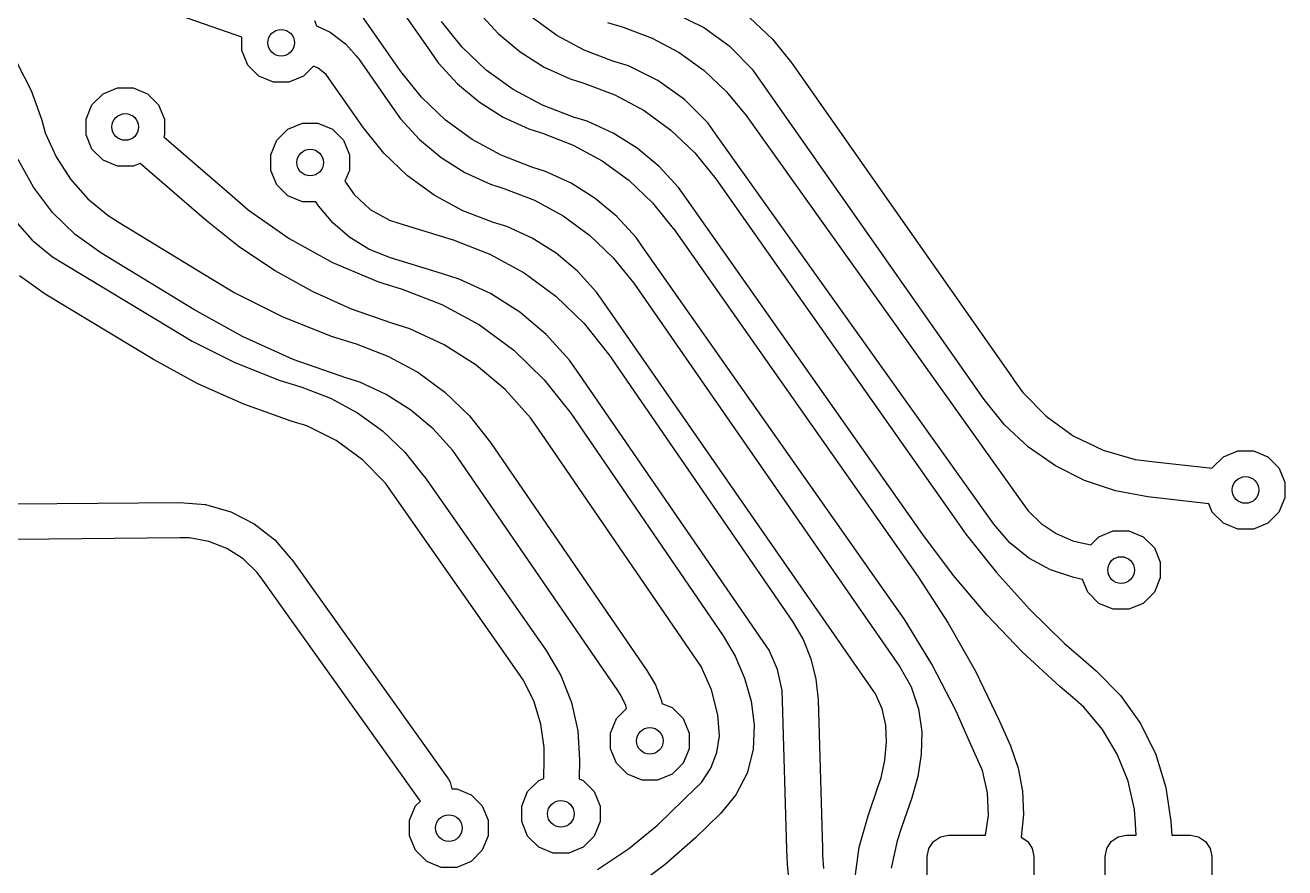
# Model space of a CAD drawing. Extents: x 111.5 to 167.6, y -133.5 to -81.5.
# Drawn here: x 158.75 to 165.83, y -125.62 to -120.88 of the extents above; entities that cross this region are included whole.
import ezdxf

# ---------------------------------------------------------------- set-up
doc = ezdxf.new("R2010")
doc.units = 0
doc.layers.add('BLACK', color=7, linetype='CONTINUOUS')

msp = doc.modelspace()

# ---------------------------------------------------------------- linework, layer by layer
at = {"layer": 'BLACK', "linetype": 'CONTINUOUS'}
for p, q in [((160.436705, -120.190825), (161.024293, -121.030815)), ((160.860409, -121.145454), (160.272821, -120.305465)), ((159.966052, -120.95128), (159.267039, -120.708615)), ((161.297935, -120.813888), (161.406578, -120.931935)), ((162.562563, -120.898641), (162.397422, -120.816771)), ((160.37381, -120.858629), (160.386066, -120.888218)), ((160.386066, -120.888218), (160.461826, -120.923746)), ((161.205121, -121.008325), (161.088642, -120.863562)), ((161.737573, -120.943733), (161.597388, -120.841953)), ((162.0223, -120.869171), (162.11023, -120.895955)), ((162.11023, -120.895955), (162.110233, -120.895956)), ((162.110233, -120.895956), (162.110236, -120.895957)), ((162.110236, -120.895957), (162.272307, -120.957108)), ((162.711878, -121.006711), (162.562563, -120.898641)), ((162.823129, -120.843856), (162.949016, -120.963388)), ((159.966052, -121.027527), (159.966052, -120.95128)), ((160.461826, -120.923746), (160.549115, -120.989703)), ((161.406578, -120.931935), (161.529891, -121.034563)), ((161.890028, -121.026004), (161.737573, -120.943733)), ((162.272307, -120.957108), (162.424986, -121.038933)), ((162.949016, -120.963388), (163.057939, -121.098559)), ((159.999648, -121.108635), (159.966052, -121.027527)), ((160.549115, -120.989703), (160.564726, -121.007677)), ((160.564726, -121.007677), (160.564745, -121.007692)), ((160.564745, -121.007692), (160.607866, -121.057259)), ((161.024293, -121.030815), (161.024381, -121.030971)), ((161.024381, -121.030971), (161.07, -121.096115)), ((161.34032, -121.136947), (161.205121, -121.008325)), ((161.529891, -121.034563), (161.665705, -121.119963)), ((162.052048, -121.087304), (161.890028, -121.026004)), ((162.424986, -121.038933), (162.56565, -121.140027)), ((162.841249, -121.138002), (162.711878, -121.006711)), ((158.700067, -121.09399), (158.781056, -121.251912)), ((160.061726, -121.170713), (159.999648, -121.108635)), ((160.367858, -121.114586), (160.311732, -121.170713)), ((160.394608, -121.125913), (160.367858, -121.114586)), ((160.607866, -121.057259), (160.608103, -121.05741)), ((160.608103, -121.05741), (160.615614, -121.066165)), ((160.615614, -121.066165), (160.620899, -121.07224)), ((160.620899, -121.07224), (160.620855, -121.072271)), ((160.620855, -121.072271), (160.620856, -121.072276)), ((160.620856, -121.072276), (160.620867, -121.072288)), ((160.620867, -121.072288), (160.812893, -121.346498)), ((161.07, -121.096115), (161.177764, -121.213594)), ((161.665705, -121.119963), (161.811628, -121.186633)), ((162.05205, -121.087305), (162.052048, -121.087304)), ((162.05205, -121.087306), (162.05205, -121.087305)), ((162.140238, -121.114057), (162.05205, -121.087306)), ((162.305458, -121.195746), (162.140238, -121.114057)), ((163.057939, -121.098559), (163.057931, -121.098565)), ((163.057931, -121.098565), (164.302891, -122.873124)), ((160.142834, -121.204309), (160.061726, -121.170713)), ((160.311732, -121.170713), (160.230624, -121.204309)), ((160.43991, -121.162554), (160.394608, -121.125913)), ((160.457022, -121.187017), (160.43991, -121.162554)), ((160.457039, -121.187006), (160.457022, -121.187017)), ((160.45704, -121.187006), (160.457039, -121.187006)), ((160.457043, -121.187012), (160.45704, -121.187006)), ((160.649069, -121.461222), (160.457043, -121.187012)), ((160.860397, -121.145467), (160.860411, -121.145457)), ((160.97647, -121.290077), (160.860397, -121.145467)), ((160.86041, -121.145455), (160.860409, -121.145454)), ((160.860411, -121.145457), (160.86041, -121.145455)), ((161.491355, -121.246541), (161.34032, -121.136947)), ((161.811628, -121.186633), (161.888371, -121.209982)), ((162.455126, -121.303312), (162.305458, -121.195746)), ((162.56565, -121.140027), (162.691881, -121.258652)), ((162.894157, -121.213345), (162.841249, -121.138002)), ((158.781056, -121.251912), (158.840451, -121.419158)), ((159.184997, -121.269822), (159.266105, -121.236226)), ((159.266105, -121.236226), (159.353895, -121.236226)), ((159.353895, -121.236226), (159.435003, -121.269822)), ((160.230624, -121.204309), (160.142834, -121.204309)), ((161.177764, -121.213594), (161.30004, -121.315883)), ((161.655568, -121.335177), (161.491355, -121.246541)), ((161.888371, -121.209982), (161.888377, -121.209986)), ((161.888377, -121.209986), (162.06289, -121.276048)), ((162.691881, -121.258652), (162.801166, -121.392351)), ((162.894205, -121.213429), (162.894157, -121.213345)), ((164.139165, -122.987988), (162.894205, -121.213429)), ((159.089323, -121.413008), (159.122919, -121.3319)), ((159.122919, -121.3319), (159.184997, -121.269822)), ((159.435003, -121.269822), (159.497081, -121.3319)), ((159.497081, -121.3319), (159.530677, -121.413008)), ((161.110549, -121.418169), (160.97647, -121.290077)), ((161.30004, -121.315883), (161.434703, -121.401208)), ((161.830069, -121.401296), (161.655568, -121.335177)), ((162.06289, -121.276048), (162.227176, -121.364563)), ((162.585227, -121.433867), (162.455126, -121.303312)), ((160.812893, -121.346498), (160.812894, -121.346499)), ((160.812894, -121.346499), (160.812899, -121.346495)), ((160.812899, -121.346495), (160.858159, -121.411217)), ((161.434703, -121.401208), (161.579415, -121.468087)), ((161.830073, -121.401296), (161.830069, -121.401296)), ((161.830076, -121.401298), (161.830073, -121.401296)), ((161.830076, -121.401299), (161.830076, -121.401298)), ((161.906872, -121.424638), (161.830076, -121.401299)), ((162.227176, -121.364563), (162.378348, -121.473976)), ((162.801166, -121.392351), (162.801523, -121.392759)), ((162.801523, -121.392759), (164.357317, -123.573423)), ((158.840451, -121.419158), (158.840436, -121.419163)), ((158.840436, -121.419163), (158.840436, -121.419215)), ((158.840436, -121.419215), (158.860502, -121.490341)), ((159.089323, -121.500798), (159.089323, -121.413008)), ((159.530677, -121.413008), (159.530677, -121.500798)), ((160.162919, -121.5319), (160.224997, -121.469822)), ((160.224997, -121.469822), (160.306105, -121.436226)), ((160.306105, -121.436226), (160.393895, -121.436226)), ((160.393895, -121.436226), (160.475003, -121.469822)), ((160.475003, -121.469822), (160.537081, -121.5319)), ((160.649183, -121.461355), (160.649069, -121.461222)), ((160.764392, -121.604672), (160.649183, -121.461355)), ((160.858159, -121.411217), (160.965048, -121.527511)), ((161.260306, -121.527521), (161.110549, -121.418169)), ((161.579415, -121.468087), (161.655529, -121.491759)), ((162.052919, -121.491272), (161.906872, -121.424638)), ((162.378348, -121.473976), (162.513766, -121.602375)), ((162.638697, -121.508925), (162.585227, -121.433867)), ((158.860502, -121.490341), (158.921438, -121.62511)), ((159.122919, -121.581906), (159.089323, -121.500798)), ((159.530677, -121.500798), (159.526178, -121.511657)), ((159.526178, -121.511657), (159.895675, -121.831221)), ((160.129323, -121.613008), (160.162919, -121.5319)), ((160.537081, -121.5319), (160.570677, -121.613008)), ((160.965048, -121.527511), (161.086353, -121.628678)), ((161.42314, -121.616232), (161.260306, -121.527521)), ((161.655529, -121.491759), (161.65553, -121.491759)), ((161.65553, -121.491759), (161.655532, -121.49176)), ((161.655532, -121.49176), (161.82863, -121.558254)), ((162.1889, -121.576589), (162.052919, -121.491272)), ((162.63871, -121.508915), (162.638697, -121.508925)), ((162.638711, -121.508917), (162.63871, -121.508915)), ((164.194506, -123.689581), (162.638711, -121.508917)), ((159.184997, -121.643984), (159.122919, -121.581906)), ((160.129323, -121.700798), (160.129323, -121.613008)), ((160.570677, -121.613008), (160.570677, -121.700798)), ((160.897637, -121.731649), (160.764392, -121.604672)), ((161.596217, -121.682761), (161.42314, -121.616232)), ((161.82863, -121.558254), (161.991528, -121.646846)), ((162.312436, -121.6791), (162.1889, -121.576589)), ((162.513766, -121.602375), (162.631062, -121.747517)), ((158.793706, -121.795859), (158.708729, -121.640126)), ((158.921438, -121.62511), (159.001795, -121.749282)), ((159.266105, -121.67758), (159.184997, -121.643984)), ((159.353895, -121.67758), (159.266105, -121.67758)), ((159.393378, -121.661225), (159.353895, -121.67758)), ((159.764844, -121.982494), (159.393378, -121.661225)), ((161.086353, -121.628678), (161.219949, -121.712948)), ((161.596222, -121.682764), (161.596217, -121.682761)), ((161.672389, -121.706434), (161.596222, -121.682764)), ((161.991528, -121.646846), (162.141419, -121.756011)), ((162.42137, -121.797012), (162.312436, -121.6791)), ((159.001795, -121.749282), (159.099775, -121.860077)), ((160.162919, -121.781906), (160.129323, -121.700798)), ((160.570677, -121.700798), (160.545257, -121.762166)), ((160.545257, -121.762166), (160.561415, -121.785349)), ((161.046476, -121.839928), (160.897637, -121.731649)), ((161.219949, -121.712948), (161.3635, -121.778847)), ((161.817224, -121.773286), (161.672389, -121.706434)), ((162.141419, -121.756011), (162.275721, -121.883869)), ((162.631062, -121.747517), (162.631027, -121.747542)), ((162.631027, -121.747542), (162.63103, -121.747546)), ((162.63103, -121.747546), (163.958307, -123.632582)), ((158.900961, -121.937173), (158.793706, -121.795859)), ((159.895675, -121.831221), (159.895719, -121.831268)), ((159.895719, -121.831268), (160.001511, -121.922688)), ((160.224997, -121.843984), (160.162919, -121.781906)), ((160.561415, -121.785349), (160.56145, -121.785412)), ((160.56145, -121.785412), (160.596692, -121.836175)), ((161.3635, -121.778847), (161.439012, -121.801986)), ((161.439012, -121.801986), (161.439014, -121.801987)), ((161.439014, -121.801987), (161.610973, -121.867604)), ((161.952056, -121.858532), (161.817224, -121.773286)), ((162.467281, -121.862304), (162.42137, -121.797012)), ((159.099775, -121.860077), (159.213186, -121.955018)), ((160.306105, -121.87758), (160.224997, -121.843984)), ((160.381913, -121.87758), (160.306105, -121.87758)), ((160.397333, -121.899705), (160.381913, -121.87758)), ((160.397328, -121.89971), (160.397334, -121.899706)), ((160.477281, -121.996293), (160.397328, -121.89971)), ((160.397334, -121.899706), (160.397333, -121.899705)), ((160.596692, -121.836175), (160.687956, -121.919729)), ((161.208305, -121.927614), (161.046476, -121.839928)), ((161.610973, -121.867604), (161.772704, -121.955471)), ((162.074561, -121.960703), (161.952056, -121.858532)), ((162.275721, -121.883869), (162.391614, -122.027588)), ((162.4675, -121.86269), (162.467281, -121.862304)), ((163.794779, -123.747728), (162.4675, -121.86269)), ((159.028097, -122.060908), (158.900961, -121.937173)), ((159.213186, -121.955018), (159.276336, -121.993503)), ((160.001511, -121.922688), (160.230943, -122.082783)), ((160.687956, -121.919729), (160.795304, -121.981267)), ((161.380292, -121.993172), (161.208305, -121.927614)), ((161.772704, -121.955471), (161.921339, -122.064032)), ((162.182629, -122.07804), (162.074561, -121.960703)), ((158.689019, -121.98199), (158.786872, -122.092272)), ((159.276336, -121.993503), (159.276337, -121.993504)), ((159.276337, -121.993504), (159.276338, -121.993505)), ((159.276338, -121.993505), (159.799015, -122.312011)), ((159.764841, -121.982499), (159.764844, -121.982494)), ((159.952854, -122.131923), (159.764841, -121.982499)), ((160.572061, -122.078375), (160.477281, -121.996293)), ((160.795304, -121.981267), (160.854447, -121.999426)), ((160.854447, -121.999426), (160.854447, -121.999427)), ((160.854447, -121.999427), (160.854449, -121.999428)), ((160.854449, -121.999428), (160.854451, -121.999429)), ((160.854451, -121.999429), (161.153905, -122.091987)), ((161.380293, -121.993172), (161.380292, -121.993172)), ((161.380295, -121.993173), (161.380293, -121.993172)), ((161.455726, -122.016315), (161.380295, -121.993173)), ((161.599089, -122.082256), (161.455726, -122.016315)), ((162.391614, -122.027588), (162.392138, -122.028197)), ((162.392138, -122.028197), (163.767992, -123.984312)), ((158.786872, -122.092272), (158.900225, -122.186552)), ((159.172231, -122.164268), (159.028097, -122.060908)), ((160.230943, -122.082783), (160.47573, -122.21824)), ((160.679075, -122.14371), (160.572061, -122.078375)), ((161.153905, -122.091987), (161.153907, -122.091987)), ((161.153907, -122.091987), (161.153908, -122.091988)), ((161.153908, -122.091988), (161.360208, -122.171197)), ((161.732429, -122.166646), (161.599089, -122.082256)), ((161.921339, -122.064032), (162.054246, -122.191364)), ((162.228527, -122.14327), (162.182629, -122.07804)), ((158.900225, -122.186552), (158.963325, -122.224666)), ((159.172264, -122.164293), (159.172231, -122.164268)), ((159.172266, -122.164294), (159.172264, -122.164293)), ((159.172266, -122.164295), (159.172266, -122.164294)), ((159.172268, -122.164295), (159.172266, -122.164295)), ((159.694941, -122.482799), (159.172268, -122.164295)), ((160.152615, -122.265234), (159.952854, -122.131923)), ((160.795334, -122.190485), (160.679075, -122.14371)), ((161.360208, -122.171197), (161.55412, -122.277178)), ((161.853385, -122.26799), (161.732429, -122.166646)), ((162.228548, -122.143256), (162.228527, -122.14327)), ((162.22855, -122.143259), (162.228548, -122.143256)), ((163.604404, -124.099373), (162.22855, -122.143259)), ((158.963325, -122.224666), (158.963326, -122.224667)), ((158.963326, -122.224667), (159.572475, -122.591917)), ((160.47573, -122.21824), (160.733238, -122.327599)), ((160.795391, -122.190509), (160.795334, -122.190485)), ((160.795395, -122.19051), (160.795391, -122.190509)), ((160.795395, -122.190511), (160.795395, -122.19051)), ((160.795397, -122.190511), (160.795395, -122.190511)), ((161.094842, -122.283066), (160.795397, -122.190511)), ((162.054246, -122.191364), (162.169072, -122.335213)), ((158.860061, -122.395946), (158.715617, -122.293224)), ((159.799015, -122.312011), (159.799019, -122.312014)), ((159.799019, -122.312014), (159.925881, -122.389275)), ((160.362747, -122.381513), (160.152615, -122.265234)), ((160.733238, -122.327599), (160.866947, -122.368694)), ((161.094842, -122.283067), (161.094842, -122.283066)), ((161.187861, -122.311816), (161.094842, -122.283067)), ((161.364579, -122.393589), (161.187861, -122.311816)), ((161.55412, -122.277178), (161.732188, -122.408042)), ((161.959817, -122.384495), (161.853385, -122.26799)), ((158.860062, -122.395946), (158.860061, -122.395946)), ((159.469212, -122.763197), (158.860062, -122.395946)), ((159.925881, -122.389275), (160.191543, -122.522252)), ((160.581802, -122.479959), (160.362747, -122.381513)), ((160.866947, -122.368694), (160.866949, -122.368695)), ((160.866949, -122.368695), (160.86695, -122.368696)), ((160.86695, -122.368696), (161.090812, -122.454238)), ((161.528831, -122.498171), (161.364579, -122.393589)), ((162.004708, -122.449162), (161.959817, -122.384495)), ((162.169072, -122.335213), (162.169058, -122.335222)), ((162.169058, -122.335222), (162.169059, -122.335224)), ((162.169059, -122.335224), (163.666065, -124.490479)), ((161.090812, -122.454238), (161.301192, -122.569008)), ((161.732188, -122.408042), (161.891241, -122.561457)), ((162.004795, -122.449318), (162.004708, -122.449162)), ((163.501798, -124.604569), (162.004795, -122.449318)), ((159.694941, -122.4828), (159.694941, -122.482799)), ((159.969173, -122.634644), (159.694941, -122.4828)), ((160.191543, -122.522252), (160.467336, -122.632693)), ((160.808265, -122.559892), (160.581802, -122.479959)), ((161.677691, -122.623698), (161.528831, -122.498171)), ((159.572475, -122.591917), (159.572481, -122.591922)), ((159.572481, -122.591922), (159.687036, -122.660947)), ((160.808267, -122.559893), (160.808265, -122.559892)), ((160.910194, -122.591217), (160.808267, -122.559893)), ((161.103848, -122.680547), (160.910194, -122.591217)), ((161.301192, -122.569008), (161.494296, -122.710934)), ((161.891241, -122.561457), (162.027824, -122.733909)), ((159.687036, -122.660947), (159.926556, -122.780063)), ((160.255075, -122.763175), (159.969173, -122.634644)), ((160.467336, -122.632693), (160.609333, -122.676301)), ((160.609333, -122.676301), (160.609332, -122.676301)), ((160.609332, -122.676301), (160.609333, -122.676302)), ((160.609333, -122.676302), (160.609332, -122.676302)), ((160.609332, -122.676302), (160.609336, -122.676304)), ((160.609336, -122.676304), (160.787218, -122.744232)), ((161.283785, -122.795023), (161.103848, -122.680547)), ((161.808505, -122.767933), (161.677691, -122.623698)), ((160.787218, -122.744232), (160.954419, -122.835346)), ((161.494296, -122.710934), (161.666639, -122.877457)), ((162.027824, -122.733909), (162.028466, -122.734669)), ((162.028466, -122.734669), (163.06178, -124.235095)), ((159.469212, -122.763198), (159.469212, -122.763197)), ((159.717725, -122.899612), (159.469212, -122.763198)), ((159.926556, -122.780063), (160.174932, -122.879396)), ((160.550665, -122.867503), (160.255075, -122.763175)), ((161.446758, -122.932578), (161.283785, -122.795023)), ((161.863721, -122.848122), (161.808505, -122.767933)), ((160.174932, -122.879396), (160.302724, -122.918876)), ((160.550667, -122.867504), (160.550665, -122.867503)), ((160.550667, -122.867505), (160.550667, -122.867504)), ((160.62904, -122.891572), (160.550667, -122.867505)), ((160.777954, -122.960204), (160.62904, -122.891572)), ((160.954419, -122.835346), (161.107931, -122.948004)), ((161.666639, -122.877457), (161.814887, -123.065287)), ((161.863746, -122.848104), (161.863721, -122.848122)), ((161.863748, -122.848107), (161.863746, -122.848104)), ((162.897062, -124.348533), (161.863748, -122.848107)), ((164.302891, -122.873124), (164.302984, -122.873289)), ((164.302984, -122.873289), (164.356649, -122.949835)), ((159.976465, -123.015459), (159.717725, -122.899612)), ((160.302724, -122.918876), (160.302725, -122.918877)), ((160.302725, -122.918877), (160.464392, -122.980735)), ((160.916351, -123.048137), (160.777954, -122.960204)), ((161.107931, -122.948004), (161.244994, -123.080184)), ((161.589829, -123.090731), (161.446758, -122.932578)), ((164.356649, -122.949835), (164.488531, -123.082894)), ((160.24373, -123.109977), (159.976465, -123.015459)), ((160.464392, -122.980735), (160.616507, -123.063341)), ((164.13915, -122.987998), (164.139165, -122.987988)), ((164.255037, -123.130645), (164.13915, -122.987998)), ((160.616507, -123.063341), (160.756421, -123.165257)), ((161.041742, -123.153792), (160.916351, -123.048137)), ((161.244994, -123.080184), (161.363145, -123.22951)), ((161.650154, -123.178659), (161.589829, -123.090731)), ((161.814887, -123.065287), (161.815121, -123.065565)), ((161.815121, -123.065565), (162.672133, -124.315644)), ((164.488531, -123.082894), (164.640934, -123.191848)), ((160.243733, -123.109979), (160.24373, -123.109977)), ((160.331613, -123.137094), (160.243733, -123.109979)), ((160.496062, -123.219489), (160.331613, -123.137094)), ((160.756421, -123.165257), (160.881698, -123.284707)), ((161.151874, -123.275269), (161.041742, -123.153792)), ((161.650162, -123.178653), (161.650154, -123.178659)), ((161.650163, -123.178655), (161.650162, -123.178653)), ((162.507174, -124.428731), (161.650163, -123.178655)), ((164.389819, -123.255592), (164.255037, -123.130645)), ((160.644737, -123.327786), (160.496062, -123.219489)), ((161.363145, -123.22951), (162.243889, -124.510592)), ((164.640934, -123.191848), (164.809506, -123.273586)), ((160.881698, -123.284707), (160.989783, -123.41915)), ((161.198337, -123.342816), (161.151874, -123.275269)), ((164.540822, -123.360359), (164.389819, -123.255592)), ((164.809506, -123.273586), (164.989435, -123.325773)), ((165.422919, -123.3719), (165.484997, -123.309822)), ((165.484997, -123.309822), (165.566105, -123.276226)), ((165.566105, -123.276226), (165.653895, -123.276226)), ((165.653895, -123.276226), (165.735003, -123.309822)), ((165.735003, -123.309822), (165.797081, -123.3719)), ((160.773596, -123.459041), (160.644737, -123.327786)), ((162.079082, -124.623899), (161.198337, -123.342816)), ((164.705048, -123.442869), (164.540822, -123.360359)), ((164.989435, -123.325773), (165.082511, -123.336316)), ((165.082511, -123.336316), (165.082515, -123.336317)), ((165.082515, -123.336317), (165.421692, -123.37486)), ((165.421692, -123.37486), (165.422919, -123.3719)), ((165.797081, -123.3719), (165.830677, -123.453008)), ((160.826356, -123.53437), (160.773596, -123.459041)), ((160.989783, -123.41915), (160.99017, -123.4196)), ((160.99017, -123.4196), (161.676862, -124.399697)), ((164.879238, -123.501483), (164.705048, -123.442869)), ((165.830677, -123.453008), (165.830677, -123.540798)), ((165.059872, -123.535026), (164.879238, -123.501483)), ((158.696662, -123.575032), (159.615136, -123.566322)), ((159.615136, -123.566322), (159.615138, -123.566322)), ((159.615138, -123.566322), (159.615139, -123.566322)), ((159.615139, -123.566322), (159.615495, -123.566353)), ((159.615495, -123.566353), (159.761829, -123.579062)), ((159.761829, -123.579062), (159.903386, -123.619581)), ((160.826371, -123.53436), (160.826356, -123.53437)), ((160.826372, -123.534362), (160.826371, -123.53436)), ((161.513064, -124.514459), (160.826372, -123.534362)), ((164.357317, -123.573423), (164.357318, -123.573425)), ((164.357318, -123.573425), (164.357319, -123.573424)), ((164.357319, -123.573424), (164.386929, -123.614833)), ((165.059933, -123.535039), (165.059872, -123.535026)), ((165.403089, -123.574034), (165.059933, -123.535039)), ((165.422919, -123.621906), (165.403089, -123.574034)), ((165.830677, -123.540798), (165.797081, -123.621906)), ((159.903386, -123.619581), (160.0346, -123.686389)), ((163.958307, -123.632582), (163.958309, -123.632584)), ((163.958309, -123.632584), (163.958308, -123.632584)), ((163.958308, -123.632584), (163.958309, -123.632585)), ((163.958309, -123.632585), (163.958317, -123.632599)), ((163.958317, -123.632599), (164.037792, -123.745502)), ((164.386929, -123.614833), (164.460064, -123.685664)), ((165.484997, -123.683984), (165.422919, -123.621906)), ((165.797081, -123.621906), (165.735003, -123.683984)), ((160.0346, -123.686389), (160.150638, -123.777028)), ((164.037792, -123.745502), (164.210206, -123.961245)), ((164.194622, -123.689714), (164.194506, -123.689581)), ((164.284318, -123.793954), (164.194622, -123.689714)), ((164.460064, -123.685664), (164.544795, -123.742111)), ((164.544795, -123.742111), (164.638332, -123.782316)), ((164.784997, -123.759822), (164.866105, -123.726226)), ((164.866105, -123.726226), (164.953895, -123.726226)), ((164.953895, -123.726226), (165.035003, -123.759822)), ((165.566105, -123.71758), (165.484997, -123.683984)), ((165.653895, -123.71758), (165.566105, -123.71758)), ((165.735003, -123.683984), (165.653895, -123.71758)), ((159.617033, -123.766314), (158.698214, -123.775028)), ((159.671711, -123.765845), (159.617033, -123.766313)), ((159.617033, -123.766313), (159.617033, -123.766314)), ((159.779255, -123.785715), (159.671711, -123.765845)), ((159.881024, -123.825758), (159.779255, -123.785715)), ((160.150638, -123.777028), (160.238118, -123.877674)), ((163.794778, -123.747729), (163.794779, -123.747728)), ((163.967775, -123.978222), (163.794778, -123.747729)), ((164.391513, -123.88038), (164.284318, -123.793954)), ((164.638332, -123.782316), (164.687952, -123.793689)), ((164.687952, -123.793689), (164.687954, -123.79369)), ((164.687954, -123.79369), (164.739395, -123.805423)), ((164.739395, -123.805423), (164.784997, -123.759822)), ((165.035003, -123.759822), (165.097081, -123.8219)), ((159.973272, -123.884501), (159.881024, -123.825758)), ((160.052603, -123.95978), (159.973272, -123.884501)), ((160.238118, -123.877674), (160.247251, -123.888138)), ((164.512563, -123.94601), (164.391513, -123.88038)), ((165.097081, -123.8219), (165.130677, -123.903008)), ((160.247251, -123.888138), (160.247254, -123.888142)), ((160.247254, -123.888142), (160.247255, -123.888142)), ((160.247255, -123.888142), (160.247256, -123.888145)), ((160.247256, -123.888145), (161.127626, -125.122632)), ((164.643438, -123.988668), (164.512563, -123.94601)), ((165.130677, -123.903008), (165.130677, -123.990798)), ((160.084389, -124.004275), (160.052603, -123.95978)), ((160.084413, -124.004258), (160.084389, -124.004275)), ((160.084416, -124.00426), (160.084413, -124.004258)), ((160.084417, -124.004262), (160.084416, -124.00426)), ((160.964792, -125.238756), (160.084417, -124.004262)), ((163.767992, -123.984312), (163.768002, -123.98433)), ((163.768002, -123.98433), (163.938538, -124.244676)), ((164.154447, -124.197786), (163.967775, -123.978222)), ((164.210206, -123.961245), (164.3954, -124.166123)), ((164.643479, -123.988682), (164.643438, -123.988668)), ((164.64348, -123.988682), (164.643479, -123.988682)), ((164.643482, -123.988682), (164.64348, -123.988683)), ((164.64348, -123.988683), (164.64348, -123.988682)), ((164.693138, -124.000008), (164.643482, -123.988682)), ((164.722919, -124.071906), (164.693138, -124.000008)), ((165.130677, -123.990798), (165.097081, -124.071906)), ((163.604403, -124.099374), (163.604404, -124.099373)), ((163.690178, -124.221323), (163.604403, -124.099374)), ((164.784997, -124.133984), (164.722919, -124.071906)), ((165.097081, -124.071906), (165.035003, -124.133984)), ((164.3954, -124.166123), (164.592691, -124.359379)), ((164.866105, -124.16758), (164.784997, -124.133984)), ((164.953895, -124.16758), (164.866105, -124.16758)), ((165.035003, -124.133984), (164.953895, -124.16758)), ((163.06178, -124.235095), (163.061795, -124.235123)), ((163.061795, -124.235123), (163.121372, -124.336484)), ((163.845232, -124.476025), (163.690178, -124.221323)), ((164.354105, -124.405613), (164.154447, -124.197786)), ((163.938538, -124.244676), (164.091506, -124.515742)), ((162.672133, -124.315644), (162.672135, -124.315646)), ((162.672135, -124.315646), (162.672135, -124.315647)), ((162.672135, -124.315647), (162.740583, -124.431246)), ((162.897063, -124.348534), (162.897062, -124.348533)), ((162.930803, -124.397571), (162.897062, -124.348534)), ((162.897062, -124.348534), (162.897063, -124.348534)), ((163.121372, -124.336484), (163.165858, -124.445352)), ((164.592691, -124.359379), (164.697033, -124.449826)), ((161.676862, -124.399697), (161.676879, -124.399728)), ((161.676879, -124.399728), (161.759648, -124.540111)), ((162.507175, -124.428732), (162.507174, -124.428731)), ((162.54788, -124.488261), (162.507175, -124.428732)), ((162.740583, -124.431246), (162.793134, -124.554886)), ((162.978456, -124.506664), (162.930803, -124.397571)), ((163.165858, -124.445352), (163.194324, -124.559461)), ((164.566004, -124.600927), (164.354105, -124.405613)), ((164.697033, -124.449826), (164.697032, -124.449827)), ((164.697032, -124.449827), (164.769683, -124.51282)), ((161.513066, -124.514461), (161.513064, -124.514459)), ((161.513065, -124.514462), (161.513066, -124.514461)), ((161.550962, -124.568537), (161.513065, -124.514462)), ((162.243889, -124.510592), (162.243891, -124.510594)), ((162.243891, -124.510594), (162.243891, -124.510595)), ((162.243891, -124.510595), (162.291268, -124.592836)), ((162.607221, -124.619721), (162.54788, -124.488261)), ((163.004501, -124.622828), (162.978456, -124.506664)), ((163.666065, -124.490479), (163.666148, -124.490628)), ((163.666148, -124.490628), (163.729939, -124.604028)), ((163.983114, -124.740418), (163.845232, -124.476025)), ((164.091506, -124.515742), (164.22621, -124.796292)), ((164.769683, -124.51282), (164.769684, -124.512821)), ((164.769684, -124.512821), (164.905782, -124.651164)), ((161.608916, -124.687208), (161.550962, -124.568537)), ((161.759648, -124.540111), (161.81948, -124.691738)), ((162.291268, -124.592836), (162.325, -124.681551)), ((162.793134, -124.554886), (162.828864, -124.684391)), ((163.194324, -124.559461), (163.206179, -124.676424)), ((162.079083, -124.623902), (162.079082, -124.623899)), ((162.097035, -124.649962), (162.079083, -124.623902)), ((162.124165, -124.707144), (162.097035, -124.649962)), ((162.642496, -124.759572), (162.607221, -124.619721)), ((163.00627, -124.682325), (163.004501, -124.622828)), ((163.501799, -124.60457), (163.501798, -124.604569)), ((163.528318, -124.642706), (163.501799, -124.60457)), ((163.566009, -124.727617), (163.528318, -124.642706)), ((163.729939, -124.604028), (163.771306, -124.727564)), ((164.566012, -124.600935), (164.566004, -124.600927)), ((164.638664, -124.66393), (164.566012, -124.600935)), ((164.638668, -124.663933), (164.638664, -124.66393)), ((164.700163, -124.717331), (164.638668, -124.663933)), ((164.905782, -124.651164), (165.018331, -124.809258)), ((161.647615, -124.813476), (161.608916, -124.687208)), ((161.81948, -124.691738), (161.854885, -124.850851)), ((162.072919, -124.7819), (162.129472, -124.725346)), ((162.129472, -124.725346), (162.124165, -124.707144)), ((162.325, -124.681551), (162.328036, -124.696225)), ((162.328036, -124.696225), (162.385003, -124.719822)), ((162.385003, -124.719822), (162.447081, -124.7819)), ((162.828864, -124.684391), (162.847131, -124.817387)), ((163.006271, -124.682325), (163.00627, -124.682325)), ((163.006271, -124.682326), (163.006271, -124.682325)), ((163.030748, -125.517258), (163.006271, -124.682326)), ((163.206179, -124.676424), (163.206185, -124.676466)), ((163.206185, -124.676466), (163.230662, -125.511397)), ((163.587051, -124.818102), (163.566009, -124.727617)), ((163.771306, -124.727564), (163.788681, -124.856599)), ((164.804844, -124.842132), (164.700163, -124.717331)), ((162.039323, -124.863008), (162.072919, -124.7819)), ((162.447081, -124.7819), (162.480677, -124.863008)), ((162.647637, -124.831505), (162.642496, -124.759572)), ((164.043167, -124.876882), (163.983114, -124.740418)), ((164.22621, -124.796292), (164.226227, -124.796322)), ((164.226227, -124.796322), (164.28729, -124.935076)), ((161.66611, -124.944241), (161.647615, -124.813476)), ((161.854885, -124.850851), (161.864994, -125.013542)), ((162.039323, -124.950798), (162.039323, -124.863008)), ((162.480677, -124.863008), (162.480677, -124.950798)), ((162.637013, -124.972452), (162.65095, -124.878759)), ((162.647655, -124.831503), (162.647637, -124.831505)), ((162.647656, -124.831508), (162.647655, -124.831503)), ((162.65095, -124.878759), (162.647655, -124.831512)), ((162.647655, -124.831512), (162.647656, -124.831512)), ((162.647656, -124.831512), (162.647656, -124.831508)), ((162.847161, -124.817493), (162.841834, -124.955036)), ((162.847131, -124.817387), (162.847162, -124.817476)), ((162.847162, -124.817476), (162.847161, -124.817485)), ((162.847161, -124.817485), (162.847163, -124.817485)), ((162.847163, -124.817485), (162.847161, -124.817493)), ((163.588846, -124.864518), (163.587051, -124.818102)), ((163.588858, -124.864517), (163.588846, -124.864518)), ((163.590867, -124.914974), (163.588857, -124.864522)), ((163.588857, -124.864522), (163.588858, -124.864522)), ((163.588858, -124.864519), (163.588858, -124.864517)), ((163.588858, -124.864522), (163.588858, -124.864519)), ((163.788702, -124.856682), (163.78581, -124.982321)), ((163.788681, -124.856599), (163.788704, -124.856672)), ((163.788704, -124.856677), (163.788702, -124.856682)), ((163.788704, -124.856672), (163.788703, -124.856672)), ((163.788703, -124.856672), (163.788703, -124.856677)), ((163.788703, -124.856677), (163.788704, -124.856677)), ((164.043169, -124.876881), (164.043167, -124.876882)), ((164.043169, -124.876882), (164.043169, -124.876881)), ((164.104233, -125.015638), (164.043169, -124.876882)), ((164.888508, -124.981895), (164.804844, -124.842132)), ((165.018331, -124.809258), (165.104508, -124.98314)), ((161.665022, -125.010182), (161.66611, -124.944241)), ((163.582263, -125.015591), (163.590867, -124.914974)), ((164.28729, -124.935076), (164.331259, -125.059354)), ((161.663244, -125.118121), (161.665013, -125.010264)), ((161.665013, -125.010264), (161.665022, -125.010182)), ((161.864987, -125.013542), (161.863228, -125.120802)), ((161.864994, -125.013542), (161.864987, -125.013542)), ((162.072919, -125.031906), (162.039323, -124.950798)), ((162.480677, -124.950798), (162.447081, -125.031906)), ((162.603151, -125.060917), (162.637013, -124.972452)), ((162.841834, -124.955036), (162.806894, -125.08819)), ((163.561224, -125.114358), (163.582263, -125.015591)), ((163.78581, -124.982321), (163.767327, -125.106637)), ((164.104233, -125.015639), (164.104233, -125.015638)), ((164.104234, -125.01564), (164.104233, -125.015639)), ((164.129974, -125.07425), (164.104234, -125.01564)), ((164.949057, -125.133115), (164.888508, -124.981895)), ((165.104508, -124.98314), (165.162151, -125.168447)), ((162.134997, -125.093984), (162.072919, -125.031906)), ((162.447081, -125.031906), (162.385003, -125.093984)), ((162.550966, -125.13997), (162.603151, -125.060917)), ((162.806894, -125.08819), (162.743996, -125.210643)), ((164.158942, -125.198956), (164.129974, -125.07425)), ((164.331259, -125.059354), (164.356281, -125.188784)), ((161.127626, -125.122632), (161.13739, -125.139631)), ((161.13739, -125.139631), (161.145834, -125.176226)), ((161.572919, -125.1919), (161.634997, -125.129822)), ((161.634997, -125.129822), (161.663244, -125.118121)), ((161.863228, -125.120802), (161.885003, -125.129822)), ((161.885003, -125.129822), (161.947081, -125.1919)), ((162.216105, -125.12758), (162.134997, -125.093984)), ((162.303895, -125.12758), (162.216105, -125.12758)), ((162.385003, -125.093984), (162.303895, -125.12758)), ((162.517107, -125.172805), (162.550966, -125.13997)), ((163.486838, -125.328305), (163.544618, -125.16204)), ((163.544618, -125.16204), (163.544642, -125.161986)), ((163.544642, -125.161986), (163.561224, -125.114358)), ((163.767327, -125.106637), (163.733542, -125.227693)), ((164.984971, -125.291997), (164.949057, -125.133115)), ((161.145834, -125.176226), (161.173895, -125.176226)), ((161.173895, -125.176226), (161.255003, -125.209822)), ((161.255003, -125.209822), (161.317081, -125.2719)), ((161.539323, -125.273008), (161.572919, -125.1919)), ((161.947081, -125.1919), (161.980677, -125.273008)), ((162.377838, -125.30766), (162.516956, -125.172926)), ((162.516956, -125.172926), (162.517107, -125.172805)), ((162.743996, -125.210643), (162.669046, -125.301007)), ((163.733536, -125.227692), (163.675756, -125.393957)), ((163.733542, -125.227693), (163.733536, -125.227691)), ((163.733536, -125.227691), (163.733536, -125.227692)), ((164.164303, -125.32687), (164.158942, -125.198956)), ((164.356281, -125.188784), (164.361801, -125.320494)), ((165.162151, -125.168447), (165.189813, -125.36053)), ((160.909323, -125.353008), (160.942919, -125.2719)), ((160.942919, -125.2719), (160.970044, -125.244774)), ((160.970044, -125.244774), (160.964792, -125.238756)), ((161.317081, -125.2719), (161.350677, -125.353008)), ((161.539323, -125.360798), (161.539323, -125.273008)), ((161.980677, -125.273008), (161.980677, -125.360798)), ((162.668773, -125.30164), (162.657257, -125.315221)), ((162.669046, -125.301007), (162.668773, -125.30164)), ((164.990208, -125.373101), (164.984971, -125.291997)), ((160.909323, -125.440798), (160.909323, -125.353008)), ((161.350677, -125.353008), (161.350677, -125.440798)), ((161.572919, -125.441906), (161.539323, -125.360798)), ((161.980677, -125.360798), (161.947081, -125.441906)), ((162.302439, -125.380708), (162.377837, -125.30766)), ((162.377837, -125.30766), (162.377837, -125.307661)), ((162.377837, -125.307661), (162.377838, -125.30766)), ((162.656095, -125.316593), (162.516978, -125.451326)), ((162.656097, -125.316589), (162.656095, -125.316593)), ((162.656099, -125.316589), (162.656097, -125.316589)), ((162.656112, -125.316603), (162.656099, -125.316589)), ((162.657257, -125.315221), (162.656112, -125.316603)), ((163.437997, -125.504515), (163.486809, -125.328422)), ((163.486809, -125.328422), (163.486838, -125.328305)), ((164.148296, -125.436903), (164.164303, -125.32687)), ((164.361801, -125.320494), (164.348132, -125.447514)), ((164.990203, -125.373273), (164.990208, -125.373101)), ((164.994264, -125.436903), (164.990203, -125.373273)), ((165.189813, -125.36053), (165.189797, -125.360532)), ((165.189797, -125.360532), (165.189797, -125.360533)), ((165.189797, -125.360533), (165.194672, -125.436903)), ((160.942919, -125.521906), (160.909323, -125.440798)), ((161.350677, -125.440798), (161.317081, -125.521906)), ((161.634997, -125.503984), (161.572919, -125.441906)), ((161.947081, -125.441906), (161.885003, -125.503984)), ((162.139342, -125.512932), (162.302439, -125.380708)), ((163.67576, -125.393959), (163.649892, -125.468379)), ((163.675756, -125.393957), (163.67576, -125.393959)), ((163.894078, -125.446037), (163.94, -125.436903)), ((163.94, -125.436903), (164.148296, -125.436903)), ((164.894078, -125.446037), (164.94, -125.436903)), ((164.94, -125.436903), (164.994264, -125.436903)), ((165.194672, -125.436903), (165.3, -125.436903)), ((165.3, -125.436903), (165.345922, -125.446037)), ((161.716105, -125.53758), (161.634997, -125.503984)), ((161.885003, -125.503984), (161.803895, -125.53758)), ((161.965236, -125.630281), (162.139342, -125.512932)), ((162.516967, -125.451334), (162.34683, -125.602165)), ((162.516978, -125.451326), (162.516967, -125.451334)), ((163.230662, -125.511397), (163.230662, -125.5114)), ((163.230662, -125.5114), (163.230668, -125.5114)), ((163.230668, -125.5114), (163.231763, -125.548781)), ((163.412062, -125.68552), (163.437997, -125.504515)), ((163.649892, -125.468379), (163.617604, -125.62261)), ((163.82, -125.556903), (163.829134, -125.510981)), ((163.829134, -125.510981), (163.855147, -125.47205)), ((163.855147, -125.47205), (163.894078, -125.446037)), ((164.348132, -125.447514), (164.384853, -125.47205)), ((164.384853, -125.47205), (164.410866, -125.510981)), ((164.410866, -125.510981), (164.42, -125.556903)), ((164.82, -125.556903), (164.829134, -125.510981)), ((164.829134, -125.510981), (164.855147, -125.47205)), ((164.855147, -125.47205), (164.894078, -125.446037)), ((165.345922, -125.446037), (165.384853, -125.47205)), ((165.384853, -125.47205), (165.410866, -125.510981)), ((165.410866, -125.510981), (165.42, -125.556903)), ((161.004997, -125.583984), (160.942919, -125.521906)), ((161.086105, -125.61758), (161.004997, -125.583984)), ((161.255003, -125.583984), (161.173895, -125.61758)), ((161.317081, -125.521906), (161.255003, -125.583984)), ((161.803895, -125.53758), (161.716105, -125.53758)), ((163.030756, -125.517324), (163.030748, -125.517258)), ((163.034873, -125.600098), (163.030756, -125.517324)), ((163.231763, -125.548781), (163.237003, -125.623392)), ((163.82, -126.116903), (163.82, -125.556903)), ((164.42, -125.556903), (164.42, -126.116903)), ((164.82, -126.116903), (164.82, -125.556903)), ((165.42, -125.556903), (165.42, -125.88146)), ((161.173895, -125.61758), (161.086105, -125.61758)), ((162.34683, -125.602165), (162.164061, -125.737438)), ((163.042373, -125.682704), (163.034873, -125.600098))]:
    msp.add_line(p, q, dxfattribs=at)
at = {"layer": 'BLACK'}
for centre in [(160.186729, -120.983632), (159.31, -121.456903), (160.35, -121.656903), (165.61, -123.496903), (164.91, -123.946903), (162.26, -124.906903), (161.76, -125.316903), (161.13, -125.396903)]:
    msp.add_circle(centre, 0.075, dxfattribs=at)

doc.saveas('drawing.dxf')
